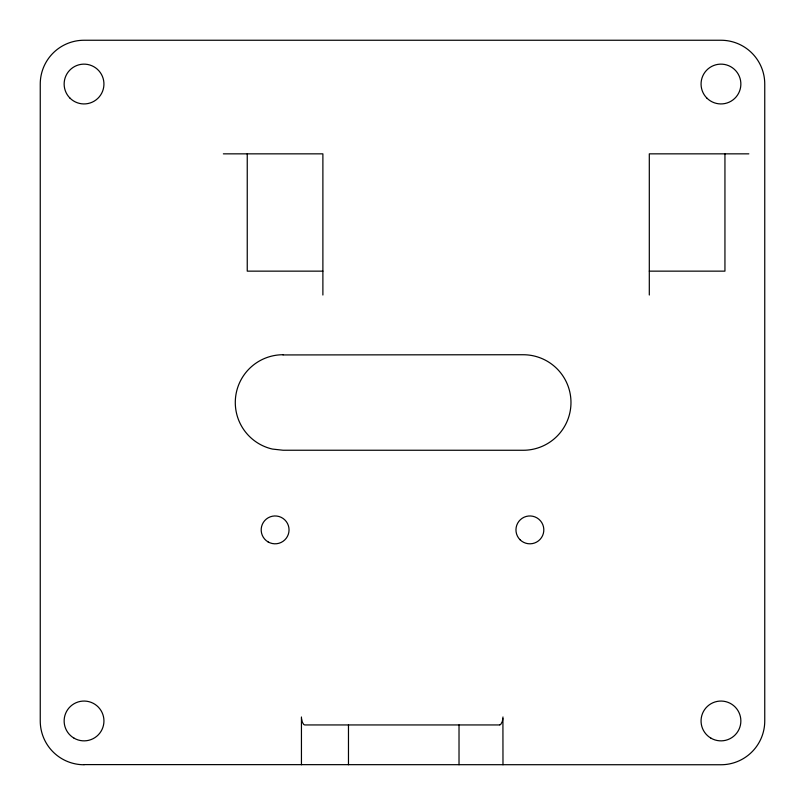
<?xml version="1.0" encoding="UTF-8"?>
<svg xmlns="http://www.w3.org/2000/svg" width="805" height="805" viewBox="0 0 805 805"><rect width="100%" height="100%" fill="white"/><g stroke="black" fill="none" stroke-linecap="round" stroke-linejoin="round"><path stroke-width="1.21" d="M301.442 716.983L301.442 764.75M502.984 716.983L502.38 721.401L500.78 724.339A9.408 3.844 -90 0 1 499.774 724.903M84.042 764.75A43.792 43.792 0 0 1 40.25 720.958L40.25 84.042A43.792 43.792 0 0 1 84.042 40.25L720.958 40.25A43.792 43.792 0 0 1 764.75 84.042L764.75 720.958A43.792 43.792 0 0 1 720.958 764.75L84.042 764.599M283.078 354.935L522.978 354.733A47.767 47.767 0 0 1 570.976 402.269A47.767 47.767 0 0 1 523.451 450.267L283.078 450.237L272.432 449.069A47.767 47.767 0 0 1 281.297 354.764L283.088 354.774M223.367 153.846L322.886 153.846L322.886 295.022M748.831 153.846L649.303 153.846L649.303 295.022M322.886 271.144L247.246 271.144L247.246 153.846M649.303 271.144L724.943 271.144L724.943 153.846M499.422 724.943L305.004 724.943A9.449 3.864 -90 0 1 303.636 724.339L302.247 722.035L301.513 718.533M502.914 718.533L502.984 764.75M459.021 724.943L459.021 764.75M348.474 724.943L348.474 764.75M268.075 541.906A13.937 13.937 0 0 0 289.045 529.962A13.937 13.937 0 0 0 268.216 517.776A13.937 13.937 0 0 0 268.075 541.906M520.03 539.732A13.937 13.937 0 0 0 543.345 533.494A13.937 13.937 0 0 0 526.279 516.428A13.937 13.937 0 0 0 520.03 539.732M69.965 98.109A19.904 19.904 0 0 0 103.261 89.194A19.904 19.904 0 0 0 78.89 64.813A19.904 19.904 0 0 0 69.965 98.109M74.09 738.195A19.904 19.904 0 0 0 103.946 720.958A19.904 19.904 0 0 0 74.09 703.721A19.904 19.904 0 0 0 74.09 738.195M706.891 98.109A19.904 19.904 0 0 0 740.187 89.194A19.904 19.904 0 0 0 715.806 64.813A19.904 19.904 0 0 0 706.891 98.109M711.006 738.195A19.904 19.904 0 0 0 740.862 720.958A19.904 19.904 0 0 0 711.006 703.721A19.904 19.904 0 0 0 711.006 738.195"/></g></svg>
